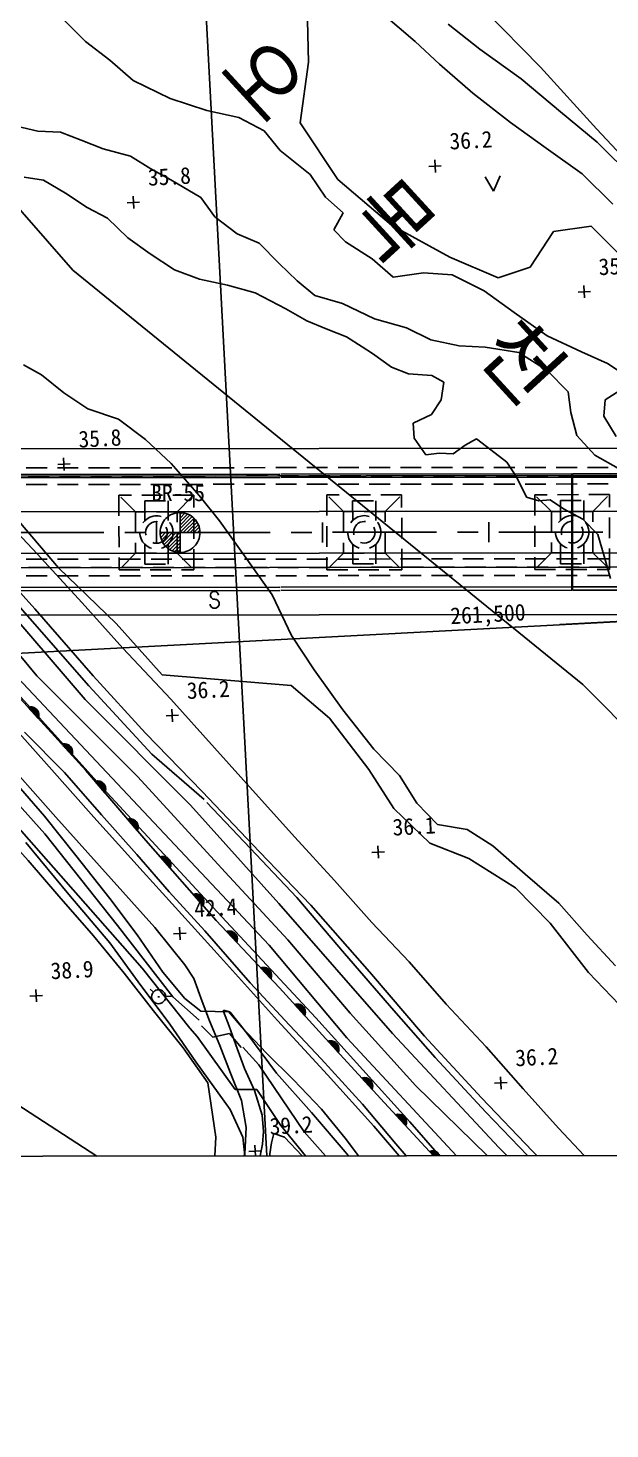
# Model space of a CAD drawing. Header units: millimetres. Extents: x 15846 to 16642, y 1103 to 1807.
# Drawn here: x 16239 to 16309, y 1363.4 to 1531.9 of the extents above; entities that cross this region are included whole.
import ezdxf
from ezdxf.enums import TextEntityAlignment as Align
from ezdxf.xclip import XClip

# ---------------------------------------------------------------- set-up
doc = ezdxf.new("R2010")
doc.units = ezdxf.units.MM
doc.header["$LTSCALE"] = 10
doc.header["$MEASUREMENT"] = 0
doc.header["$XCLIPFRAME"] = 2
for name, pattern in [('CENTER', [2, 1.25, -0.25, 0.25, -0.25]), ('DASHED2', [0.375, 0.25, -0.125]), ('HIDDEN', [0.375, 0.25, -0.125])]:
    doc.linetypes.add(name, pattern=pattern)
for name, color, linetype in [('TN-CABL', 4, 'Continuous'), ('TZ-BASE', 253, 'Continuous'), ('TZ-CABL', 4, 'Continuous')]:
    doc.layers.add(name, color=color, linetype=linetype)
doc.layers.add('TX-PAPR', color=2, linetype='Continuous', plot=False)
doc.styles.get("Standard").update_dxf_attribs({"font": 'GulimChe.ttf'})
doc.linetypes.add('ZIGZAG', pattern='A,0.0001,-0.2,[131,ltypeshp.shx,S=0.2,R=0,X=-0.2,Y=0],-0.4,[131,ltypeshp.shx,S=0.2,R=180,X=0.2,Y=0],-0.2', length=0.8001)

# ---------------------------------------------------------------- blocks, each defined once
blk = doc.blocks.new('JD-FGHGF6GCDN')
at = {"layer": 'TZ-BASE'}
for p, q in [((322.18, 134.07), (340.77, -215.79)), ((260.93, 87.94, 1.89), (309.95, 31.85, 1.89)), ((338.15, 63.58, 36), (338.3, 56.86, 36)), ((351.14, 59.38, 122.44), (347.28, 62.65, 122.44)), ((366.21, 56.28, 36), (359.42, 63.15, 36)), ((311.48, 59.38, 121.08), (308.9, 61.92, 121.08)), ((355.08, 61.45, 122.63), (358.89, 58.44, 122.63)), ((314.41, 57.11, 121.08), (311.48, 59.38, 121.08)), ((354.04, 56.63, 122.44), (351.14, 59.38, 122.44)), ((358.89, 58.44, 122.63), (363.89, 54.86, 122.63)), ((317.21, 54.66, 121.08), (314.41, 57.11, 121.08)), ((338.3, 56.86, 36), (337.3, 49.59, 36)), ((358.08, 53.15, 122.44), (354.04, 56.63, 122.44)), ((372.98, 48.8, 36), (366.21, 56.28, 36)), ((321.68, 52.49, 121.08), (317.21, 54.66, 121.08)), ((363.89, 54.86, 122.63), (368.6, 50.89, 122.63)), ((326.08, 51.05, 121.08), (321.68, 52.49, 121.08)), ((362.61, 49.6, 122.44), (358.08, 53.15, 122.44)), ((329.91, 50.23, 121.08), (326.08, 51.05, 121.08)), ((368.6, 50.89, 122.63), (373.03, 47.25, 122.63)), ((303.17, 49.18, 121.08), (305.74, 48.58, 121.08)), ((332.98, 48.62, 121.08), (329.91, 50.23, 121.08)), ((337.3, 49.59, 36), (341.81, 42.76, 36)), ((366.89, 46.52, 122.44), (362.61, 49.6, 122.44)), ((305.74, 48.58, 121.08), (308.46, 48.46, 121.08)), ((308.46, 48.46, 121.08), (310.95, 47.51, 121.08)), ((310.95, 47.51, 121.08), (313.61, 46.44, 121.08)), ((334.87, 46.23, 121.08), (332.98, 48.62, 121.08)), ((380.36, 40.9, 36), (372.98, 48.8, 36)), ((373.03, 47.25, 122.63), (377.5, 42.79, 122.63)), ((313.61, 46.44, 121.08), (316.88, 45.56, 121.08)), ((316.88, 45.56, 121.08), (319.34, 44.05, 121.08)), ((338.51, 43.38, 121.08), (334.87, 46.23, 121.08)), ((371.23, 43.43, 122.44), (366.89, 46.52, 122.44)), ((319.34, 44.05, 121.08), (321.76, 42.71, 121.08)), ((352.77, 44.33, 36.22), (354.27, 44.41, 36.22)), ((353.52, 44.37, 36.22), (352.77, 44.33, 36.22)), ((353.56, 43.62, 36.22), (353.48, 45.12, 36.22)), ((353.48, 45.12, 36.22), (353.52, 44.37, 36.22)), ((306.42, 42.69, 121.08), (304.12, 43.05, 121.08)), ((309.06, 41.1, 121.08), (306.42, 42.69, 121.08)), ((321.76, 42.71, 121.08), (325.33, 40.59, 121.08)), ((340.33, 40.64, 121.08), (338.51, 43.38, 121.08)), ((341.81, 42.76, 36), (348.29, 37.25, 36)), ((359.55, 43.09, 122.48), (360.54, 41.35, 122.48)), ((360.54, 41.35, 122.48), (361.34, 43.19, 122.48)), ((374.89, 39.81, 122.44), (371.23, 43.43, 122.44)), ((311.66, 39.38, 121.08), (309.06, 41.1, 121.08)), ((317.28, 39.27, 35.79), (317.2, 40.76, 35.79)), ((317.2, 40.76, 35.79), (317.24, 40.01, 35.79)), ((325.33, 40.59, 121.08), (327.05, 38.28, 121.08)), ((342.46, 38.73, 121.08), (340.33, 40.64, 121.08)), ((314.12, 38.09, 121.08), (311.66, 39.38, 121.08)), ((316.5, 39.97, 35.79), (317.99, 40.05, 35.79)), ((317.24, 40.01, 35.79), (316.5, 39.97, 35.79)), ((316.57, 35.76, 121.08), (314.12, 38.09, 121.08)), ((327.05, 38.28, 121.08), (329.7, 36.22, 121.08)), ((341.33, 36.71, 121.08), (342.46, 38.73, 121.08)), ((348.29, 37.25, 36), (355.28, 33.4, 36)), ((367.76, 36.5, 36), (372.3, 37.13, 36)), ((372.3, 37.13, 36), (375.7, 33.72, 36)), ((319.27, 33.83, 121.08), (316.57, 35.76, 121.08)), ((329.7, 36.22, 121.08), (332.37, 35.1, 121.08)), ((342.76, 35.25, 121.08), (341.33, 36.71, 121.08)), ((364.97, 32.23, 36), (367.76, 36.5, 36)), ((322.18, 31.9, 121.08), (319.27, 33.83, 121.08)), ((332.37, 35.1, 121.08), (334.78, 32.64, 121.08)), ((345.97, 33.2, 121.08), (342.76, 35.25, 121.08)), ((334.78, 32.64, 121.08), (336.93, 30.56, 121.08)), ((348.46, 31.01, 121.08), (345.97, 33.2, 121.08)), ((355.28, 33.4, 36), (361.09, 30.93, 36)), ((361.09, 30.93, 36), (364.97, 32.23, 36)), ((309.95, 31.85, 1.89), (371.28, -18.01, 1.89)), ((325.19, 30.76, 121.08), (322.18, 31.9, 121.08)), ((328.54, 30.06, 121.08), (325.19, 30.76, 121.08)), ((336.93, 30.56, 121.08), (339.06, 28.82, 121.08)), ((352.11, 31.52, 121.08), (348.46, 31.01, 121.08)), ((355.57, 31.29, 121.08), (352.11, 31.52, 121.08)), ((359.43, 29.36, 121.08), (355.57, 31.29, 121.08)), ((331.89, 29.14, 121.08), (328.54, 30.06, 121.08)), ((335.58, 27.2, 121.08), (331.89, 29.14, 121.08)), ((339.06, 28.82, 121.08), (342.37, 27.86, 121.08)), ((363.05, 26.77, 121.08), (359.43, 29.36, 121.08)), ((370.71, 29.22, 35.66), (372.2, 29.3, 35.66)), ((371.45, 29.26, 35.66), (370.71, 29.22, 35.66)), ((371.49, 28.51, 35.66), (371.41, 30.01, 35.66)), ((371.41, 30.01, 35.66), (371.45, 29.26, 35.66)), ((338.08, 25.77, 121.08), (335.58, 27.2, 121.08)), ((342.37, 27.86, 121.08), (346.22, 26.01, 121.08)), ((340.62, 24.7, 121.08), (338.08, 25.77, 121.08)), ((346.22, 26.01, 121.08), (350.1, 24.9, 121.08)), ((366.99, 23.97, 121.08), (363.05, 26.77, 121.08)), ((342.85, 23.83, 121.08), (340.62, 24.7, 121.08)), ((344.75, 22.64, 121.08), (342.85, 23.83, 121.08)), ((350.1, 24.9, 121.08), (352.99, 23.49, 121.08)), ((371.11, 22.01, 121.08), (366.99, 23.97, 121.08)), ((345.98, 21.82, 121.08), (344.75, 22.64, 121.08)), ((352.99, 23.49, 121.08), (356.42, 22.75, 121.08)), ((356.42, 22.75, 121.08), (359.53, 22.6, 121.08)), ((359.53, 22.6, 121.08), (363.61, 21.96, 121.08)), ((363.61, 21.96, 121.08), (367, 19.79, 121.08)), ((374.26, 20.61, 121.08), (371.11, 22.01, 121.08)), ((304.04, 20.45, 120.63), (306.19, 19.28, 120.63)), ((348.28, 20.18, 121.08), (345.98, 21.82, 121.08)), ((377.3, 18.6, 121.08), (374.26, 20.61, 121.08)), ((306.19, 19.28, 120.63), (308.86, 17.09, 120.63)), ((350.33, 19.39, 121.08), (348.28, 20.18, 121.08)), ((353.14, 19.18, 121.08), (350.33, 19.39, 121.08)), ((354.59, 18.37, 121.08), (353.14, 19.18, 121.08)), ((367, 19.79, 121.08), (369.51, 17.21, 121.08)), ((308.86, 17.09, 120.63), (311.77, 15.16, 120.63)), ((354.24, 16.25, 121.08), (354.59, 18.37, 121.08)), ((369.51, 17.21, 121.08), (369.85, 14.72, 121.08)), ((373.98, 16.24, 121.08), (375.75, 17.38, 121.08)), ((353.09, 14.48, 121.08), (354.24, 16.25, 121.08)), ((373.83, 14.3, 121.08), (373.98, 16.24, 121.08)), ((311.77, 15.16, 120.63), (315.43, 13.91, 120.63)), ((315.43, 13.91, 120.63), (318.71, 11.48, 120.63)), ((350.88, 13.46, 121.08), (353.09, 14.48, 121.08)), ((369.85, 14.72, 121.08), (370.55, 11.98, 121.08)), ((375.3, 11.85, 121.08), (373.83, 14.3, 121.08)), ((350.99, 11.65, 121.08), (350.88, 13.46, 121.08)), ((370.55, 11.98, 121.08), (372.74, 9.6, 121.08)), ((318.71, 11.48, 120.63), (321.78, 8.61, 120.63)), ((352.4, 9.63, 121.08), (350.99, 11.65, 121.08)), ((357.14, 10.79, 121.08), (355.71, 9.75, 121.08)), ((358.49, 11.57, 121.08), (357.14, 10.79, 121.08)), ((360.22, 10.25, 121.08), (358.49, 11.57, 121.08)), ((362.13, 8.76, 121.08), (360.22, 10.25, 121.08)), ((318.28, -52.11, 40), (264.12, 9.34, 40)), ((308.14, 8.48, 35.79), (309.64, 8.56, 35.79)), ((308.89, 8.52, 35.79), (308.14, 8.48, 35.79)), ((308.93, 7.77, 35.79), (308.85, 9.27, 35.79)), ((308.85, 9.27, 35.79), (308.89, 8.52, 35.79)), ((321.78, 8.61, 120.63), (325.15, 4.76, 120.63)), ((354.03, 9.82, 121.08), (352.4, 9.63, 121.08)), ((355.71, 9.75, 121.08), (354.03, 9.82, 121.08)), ((363.35, 6.91, 121.08), (362.13, 8.76, 121.08)), ((372.74, 9.6, 121.08), (375.56, 7.98, 121.08)), ((295.05, 7.27), (334.85, 7.31)), ((295.05, 6.87), (334.85, 6.91)), ((334.95, 7.31), (369.95, 7.34)), ((334.95, 6.91), (369.95, 6.94)), ((364.51, 4.53, 121.08), (363.35, 6.91, 121.08)), ((699.43, 6.79), (368.51, -10.79)), ((369.96, -6.66), (369.95, 7.34)), ((370.05, 7.34), (409.85, 7.38)), ((370.06, -6.66), (370.05, 7.34)), ((370.05, 6.94), (409.85, 6.98)), ((325.15, 4.76, 120.63), (327.58, 1.7, 120.63)), ((365.99, 4.11, 121.08), (364.51, 4.53, 121.08)), ((367.37, 4.24, 121.08), (365.99, 4.11, 121.08)), ((368.96, 3.14, 121.08), (367.37, 4.24, 121.08)), ((199.96, 2.68), (399.95, 2.87)), ((305.65, -2.29, 122.51), (300.95, 2.76, 122.51)), ((302.05, 3.32, 36), (308.25, -3.96, 36)), ((322.85, 2.69), (322.85, -2.11)), ((322.85, 2.45), (323.08, 2.68)), ((322.85, 2.03), (323.44, 2.62)), ((322.85, 1.61), (323.76, 2.52)), ((322.85, 1.18), (324.04, 2.38)), ((322.85, 0.76), (324.3, 2.21)), ((322.85, 0.33), (324.53, 2.01)), ((323.24, 0.29), (324.73, 1.79)), ((327.58, 1.7, 120.63), (330.62, -2.51, 120.63)), ((371.29, 1.88, 121.08), (368.96, 3.14, 121.08)), ((373.08, 0.04, 121.08), (371.29, 1.88, 121.08)), ((320, -0.91), (320, 1.49)), ((320.45, 0.29), (325.25, 0.3)), ((320.46, 0.06), (320.69, 0.29)), ((320.52, -0.3), (321.11, 0.29)), ((320.63, -0.62), (321.54, 0.29)), ((320.77, -0.9), (321.96, 0.29)), ((320.94, -1.16), (322.39, 0.29)), ((321.13, -1.39), (322.81, 0.29)), ((323.66, 0.3), (324.9, 1.54)), ((324.08, 0.3), (325.05, 1.26)), ((324.51, 0.3), (325.16, 0.95)), ((324.93, 0.3), (325.23, 0.59)), ((340, -0.89), (340, 1.51)), ((360, -0.87), (360, 1.53)), ((373.86, -2.56, 121.08), (373.08, 0.04, 121.08)), ((298.1, -0.83, 121.88), (305.4, -8.9, 121.88)), ((321.36, -1.59), (322.85, -0.09)), ((321.61, -1.76), (322.85, -0.52)), ((321.89, -1.9), (322.85, -0.94)), ((322.2, -2.02), (322.85, -1.36)), ((199.96, -2.32), (399.96, -2.13)), ((311.88, -18.15, 41.04), (297.48, -1.75, 41.04)), ((311.07, -8.18, 122.51), (305.65, -2.29, 122.51)), ((322.55, -2.09), (322.85, -1.79)), ((330.62, -2.51, 120.63), (333.93, -7.22, 120.63)), ((374.6, -5.25, 121.08), (373.86, -2.56, 121.08)), ((294.48, -3.53, 41.04), (305.64, -16.94, 41.04)), ((308.25, -3.96, 36), (315.16, -10.66, 36)), ((444.78, -6.74), (0.03, -30.38)), ((292.94, -6.17, 40), (333.57, -49.34, 40)), ((295.06, -6.33), (334.86, -6.29)), ((295.06, -6.73), (334.86, -6.69)), ((311.42, -19.8, 41.04), (299.03, -5.36, 41.04)), ((334.96, -6.29), (369.96, -6.26)), ((334.96, -6.69), (369.96, -6.66)), ((370.06, -6.26), (409.86, -6.22)), ((370.06, -6.66), (409.86, -6.62)), ((315.96, -13.62, 122.51), (311.07, -8.18, 122.51)), ((333.93, -7.22, 120.63), (336.25, -12.1, 120.63)), ((305.4, -8.9, 121.88), (312.41, -16.93, 121.88)), ((315.16, -10.66, 36), (320.68, -16.81, 36)), ((336.25, -12.1, 120.63), (338.98, -16.23, 120.63)), ((321.73, -19.76, 122.51), (315.96, -13.62, 122.51)), ((313.61, -30.5, 41.04), (300.79, -16.29, 41.04)), ((320.68, -16.81, 36), (336.2, -18.12, 36)), ((338.98, -16.23, 120.63), (342.42, -21.02, 120.63)), ((311.51, -28.34, 126.66), (302.37, -18.32, 126.66)), ((305.64, -16.94, 41.04), (317.78, -29.11, 41.04)), ((319.45, -26.38, 41.04), (311.88, -18.15, 41.04)), ((312.41, -16.93, 121.88), (318.68, -23.83, 121.88)), ((336.2, -18.12, 36), (340.81, -22.06, 36)), ((371.28, -18.01, 1.89), (397.1, -43.92, 1.89)), ((307.91, -33.94, 128.73), (294.63, -18.97, 128.73)), ((324.11, -32.51, 41.04), (311.42, -19.8, 41.04)), ((326.98, -25.61, 122.51), (321.73, -19.76, 122.51)), ((301.18, -21.29, 128.02), (307.1, -27.89, 128.02)), ((305.79, -22.07, 126.66), (304.58, -20.74, 126.66)), ((305.31, -20.77, 126.66), (304.59, -20.74, 126.66)), ((304.67, -20.72, 126.66), (304.67, -20.84, 126.66)), ((305.56, -20.93, 126.66), (304.72, -20.9, 126.66)), ((304.82, -20.69, 126.66), (304.81, -20.99, 126.66)), ((305.7, -21.09, 126.66), (304.86, -21.05, 126.66)), ((304.97, -20.69, 126.66), (304.95, -21.15, 126.66)), ((305.79, -21.25, 126.66), (305.01, -21.21, 126.66)), ((305.12, -20.71, 126.66), (305.1, -21.31, 126.66)), ((305.85, -21.4, 126.66), (305.15, -21.37, 126.66)), ((305.27, -20.76, 126.66), (305.24, -21.46, 126.66)), ((305.88, -21.55, 126.66), (305.29, -21.52, 126.66)), ((305.42, -20.83, 126.66), (305.38, -21.62, 126.66)), ((305.88, -21.7, 126.66), (305.43, -21.68, 126.66)), ((305.56, -20.94, 126.66), (305.52, -21.78, 126.66)), ((305.87, -21.85, 126.66), (305.58, -21.84, 126.66)), ((305.71, -21.1, 126.66), (305.67, -21.93, 126.66)), ((305.84, -21.38, 126.66), (305.81, -22.03, 126.66)), ((321.17, -21.76, 36.22), (322.67, -21.68, 36.22)), ((321.92, -21.72, 36.22), (321.17, -21.76, 36.22)), ((321.96, -22.47, 36.22), (321.88, -20.97, 36.22)), ((321.88, -20.97, 36.22), (321.92, -21.72, 36.22)), ((342.42, -21.02, 120.63), (346.17, -25.76, 120.63)), ((305.83, -22, 126.66), (305.72, -21.99, 126.66)), ((340.81, -22.06, 36), (345.55, -28.23, 36)), ((308.97, -28.59, 42.01), (304.15, -23.72, 42.01)), ((309.84, -26.51, 126.66), (308.62, -25.18, 126.66)), ((309.35, -25.21, 126.66), (308.63, -25.17, 126.66)), ((308.71, -25.15, 126.66), (308.71, -25.27, 126.66)), ((308.87, -25.12, 126.66), (308.85, -25.43, 126.66)), ((309.02, -25.12, 126.66), (308.99, -25.59, 126.66)), ((309.17, -25.14, 126.66), (309.14, -25.74, 126.66)), ((309.31, -25.19, 126.66), (309.28, -25.9, 126.66)), ((309.46, -25.26, 126.66), (309.42, -26.06, 126.66)), ((318.68, -23.83, 121.88), (325.52, -30.88, 121.88)), ((309.6, -25.37, 126.66), (308.76, -25.33, 126.66)), ((309.74, -25.53, 126.66), (308.91, -25.49, 126.66)), ((309.83, -25.68, 126.66), (309.05, -25.64, 126.66)), ((309.89, -25.83, 126.66), (309.19, -25.8, 126.66)), ((309.92, -25.98, 126.66), (309.33, -25.96, 126.66)), ((309.93, -26.13, 126.66), (309.48, -26.11, 126.66)), ((309.61, -25.37, 126.66), (309.57, -26.21, 126.66)), ((309.91, -26.28, 126.66), (309.62, -26.27, 126.66)), ((309.75, -25.53, 126.66), (309.71, -26.37, 126.66)), ((309.87, -26.43, 126.66), (309.76, -26.43, 126.66)), ((309.89, -25.81, 126.66), (309.86, -26.46, 126.66)), ((325.76, -31.81, 41.04), (319.45, -26.38, 41.04)), ((331.91, -31.09, 122.51), (326.98, -25.61, 122.51)), ((346.17, -25.76, 120.63), (349.25, -28.93, 120.63)), ((306.6, -35.96, 41.04), (298.57, -27.01, 41.04)), ((307.1, -27.89, 128.02), (312.48, -33.96, 128.02)), ((313.41, -33.65, 42.01), (308.97, -28.59, 42.01)), ((318.74, -36.76, 126.66), (311.51, -28.34, 126.66)), ((345.55, -28.23, 36), (348.56, -32.91, 36)), ((302.35, -28.99, 42.01), (306.56, -33.81, 42.01)), ((313.8, -31.01, 126.66), (312.63, -29.65, 126.66)), ((313.36, -29.7, 126.66), (312.64, -29.64, 126.66)), ((312.72, -29.62, 126.66), (312.71, -29.74, 126.66)), ((313.6, -29.86, 126.66), (312.76, -29.8, 126.66)), ((312.87, -29.6, 126.66), (312.85, -29.9, 126.66)), ((313.74, -30.03, 126.66), (312.9, -29.96, 126.66)), ((313.02, -29.6, 126.66), (312.99, -30.06, 126.66)), ((313.82, -30.18, 126.66), (313.04, -30.12, 126.66)), ((313.17, -29.63, 126.66), (313.13, -30.22, 126.66)), ((313.88, -30.34, 126.66), (313.18, -30.28, 126.66)), ((313.32, -29.68, 126.66), (313.26, -30.38, 126.66)), ((313.46, -29.75, 126.66), (313.4, -30.55, 126.66)), ((313.6, -29.87, 126.66), (313.54, -30.71, 126.66)), ((313.74, -30.03, 126.66), (313.68, -30.87, 126.66)), ((313.87, -30.32, 126.66), (313.82, -30.97, 126.66)), ((317.78, -29.11, 41.04), (328.26, -40.55, 41.04)), ((349.25, -28.93, 120.63), (351.31, -32.27, 120.63)), ((313.9, -30.49, 126.66), (313.32, -30.44, 126.66)), ((313.9, -30.64, 126.66), (313.45, -30.61, 126.66)), ((313.88, -30.79, 126.66), (313.59, -30.77, 126.66)), ((326.28, -44.2, 41.04), (313.61, -30.5, 41.04)), ((313.84, -30.94, 126.66), (313.73, -30.93, 126.66)), ((325.52, -30.88, 121.88), (332.41, -38.14, 121.88)), ((336.66, -36.35, 122.51), (331.91, -31.09, 122.51)), ((317.67, -38.46, 42.01), (313.41, -33.65, 42.01)), ((334.73, -44.34, 41.04), (324.11, -32.51, 41.04)), ((326.08, -32.18, 37.04), (331.27, -37.69, 37.04)), ((348.56, -32.91, 36), (352.89, -37.07, 36)), ((351.31, -32.27, 120.63), (353.81, -34.85, 120.63)), ((304.59, -39.18, 39.02), (300.02, -34.07, 39.02)), ((306.56, -33.81, 42.01), (310.31, -38.55, 42.01)), ((319.8, -47.24, 128.73), (307.91, -33.94, 128.73)), ((312.48, -33.96, 128.02), (318.4, -40.52, 128.02)), ((317.71, -35.56, 126.66), (316.54, -34.2, 126.66)), ((317.27, -34.25, 126.66), (316.55, -34.19, 126.66)), ((316.63, -34.17, 126.66), (316.62, -34.29, 126.66)), ((317.51, -34.41, 126.66), (316.67, -34.35, 126.66)), ((316.78, -34.15, 126.66), (316.76, -34.45, 126.66)), ((317.65, -34.58, 126.66), (316.81, -34.51, 126.66)), ((316.93, -34.15, 126.66), (316.9, -34.61, 126.66)), ((317.74, -34.73, 126.66), (316.95, -34.67, 126.66)), ((317.08, -34.18, 126.66), (317.04, -34.77, 126.66)), ((317.79, -34.89, 126.66), (317.09, -34.83, 126.66)), ((317.23, -34.23, 126.66), (317.18, -34.93, 126.66)), ((317.81, -35.04, 126.66), (317.23, -34.99, 126.66)), ((317.37, -34.3, 126.66), (317.31, -35.1, 126.66)), ((317.81, -35.19, 126.66), (317.36, -35.16, 126.66)), ((317.52, -34.42, 126.66), (317.45, -35.26, 126.66)), ((317.79, -35.34, 126.66), (317.5, -35.32, 126.66)), ((317.65, -34.58, 126.66), (317.59, -35.42, 126.66)), ((317.78, -34.87, 126.66), (317.73, -35.52, 126.66)), ((353.81, -34.85, 120.63), (357.36, -35.42, 120.63)), ((309.48, -43.27, 38.91), (304.3, -36.99, 38.91)), ((315.34, -46.99, 41.04), (306.6, -35.96, 41.04)), ((317.75, -35.49, 126.66), (317.64, -35.48, 126.66)), ((327.18, -46.38, 126.66), (318.74, -36.76, 126.66)), ((341.41, -41.58, 122.51), (336.66, -36.35, 122.51)), ((352.89, -37.07, 36), (357.56, -38.94, 36)), ((357.36, -35.42, 120.63), (360.45, -37.38, 120.63)), ((310.31, -38.55, 42.01), (314.41, -43.75, 42.01)), ((321.54, -42.94, 42.01), (317.67, -38.46, 42.01)), ((321.66, -40.08, 126.66), (320.47, -38.73, 126.66)), ((321.2, -38.77, 126.66), (320.48, -38.72, 126.66)), ((320.56, -38.7, 126.66), (320.55, -38.82, 126.66)), ((320.71, -38.68, 126.66), (320.69, -38.98, 126.66)), ((320.86, -38.68, 126.66), (320.83, -39.14, 126.66)), ((321.01, -38.7, 126.66), (320.97, -39.3, 126.66)), ((321.16, -38.75, 126.66), (321.11, -39.46, 126.66)), ((331.27, -37.69, 37.04), (336.9, -43.62, 37.04)), ((332.41, -38.14, 121.88), (338.58, -44.52, 121.88)), ((345.92, -38.19, 36.07), (347.42, -38.11, 36.07)), ((346.67, -38.15, 36.07), (345.92, -38.19, 36.07)), ((346.71, -38.9, 36.07), (346.63, -37.4, 36.07)), ((346.63, -37.4, 36.07), (346.67, -38.15, 36.07)), ((360.45, -37.38, 120.63), (364.36, -40.82, 120.63)), ((308.28, -43.44, 39.02), (304.59, -39.18, 39.02)), ((321.45, -38.94, 126.66), (320.61, -38.88, 126.66)), ((321.58, -39.1, 126.66), (320.75, -39.04, 126.66)), ((321.67, -39.25, 126.66), (320.89, -39.2, 126.66)), ((321.73, -39.41, 126.66), (321.03, -39.36, 126.66)), ((321.75, -39.56, 126.66), (321.17, -39.52, 126.66)), ((321.3, -38.83, 126.66), (321.25, -39.62, 126.66)), ((321.75, -39.71, 126.66), (321.31, -39.68, 126.66)), ((321.45, -38.94, 126.66), (321.39, -39.78, 126.66)), ((321.73, -39.86, 126.66), (321.45, -39.84, 126.66)), ((321.59, -39.1, 126.66), (321.53, -39.94, 126.66)), ((321.69, -40.01, 126.66), (321.58, -40, 126.66)), ((321.72, -39.39, 126.66), (321.68, -40.04, 126.66)), ((357.56, -38.94, 36), (363.2, -42.45, 36)), ((318.4, -40.52, 128.02), (327.72, -50.8, 128.02)), ((328.26, -40.55, 41.04), (335.83, -48.7, 41.04)), ((345.9, -46.64, 122.51), (341.41, -41.58, 122.51)), ((364.36, -40.82, 120.63), (368.41, -44.3, 120.63)), ((312.45, -48.21, 39.02), (308.28, -43.44, 39.02)), ((314.42, -49.05, 38.91), (309.48, -43.27, 38.91)), ((314.41, -43.75, 42.01), (317.71, -48.12, 42.01)), ((325.84, -47.62, 42.01), (321.54, -42.94, 42.01)), ((325.61, -44.59, 126.66), (324.43, -43.24, 126.66)), ((325.16, -43.28, 126.66), (324.44, -43.24, 126.66)), ((324.52, -43.21, 126.66), (324.51, -43.33, 126.66)), ((325.4, -43.45, 126.66), (324.56, -43.39, 126.66)), ((324.67, -43.19, 126.66), (324.65, -43.49, 126.66)), ((325.54, -43.61, 126.66), (324.7, -43.55, 126.66)), ((324.82, -43.19, 126.66), (324.79, -43.65, 126.66)), ((325.63, -43.76, 126.66), (324.84, -43.71, 126.66)), ((324.97, -43.22, 126.66), (324.93, -43.81, 126.66)), ((325.12, -43.26, 126.66), (325.07, -43.97, 126.66)), ((325.26, -43.34, 126.66), (325.21, -44.13, 126.66)), ((325.4, -43.45, 126.66), (325.35, -44.29, 126.66)), ((325.54, -43.61, 126.66), (325.49, -44.45, 126.66)), ((336.9, -43.62, 37.04), (342.61, -50.36, 37.04)), ((363.2, -42.45, 36), (367.36, -46.7, 36)), ((325.68, -43.92, 126.66), (324.98, -43.87, 126.66)), ((325.71, -44.07, 126.66), (325.12, -44.03, 126.66)), ((325.71, -44.22, 126.66), (325.26, -44.19, 126.66)), ((325.69, -44.37, 126.66), (325.4, -44.35, 126.66)), ((325.65, -44.52, 126.66), (325.54, -44.51, 126.66)), ((325.68, -43.9, 126.66), (325.63, -44.55, 126.66)), ((339.17, -58.07, 41.04), (326.28, -44.2, 41.04)), ((348.38, -59.99, 41.04), (334.73, -44.34, 41.04)), ((338.58, -44.52, 121.88), (345.63, -52.55, 121.88)), ((368.41, -44.3, 120.63), (371.82, -48.15, 120.63)), ((321.97, -55.56, 41.04), (315.34, -46.99, 41.04)), ((334.79, -54.48, 126.66), (327.18, -46.38, 126.66)), ((350.42, -51.35, 122.51), (345.9, -46.64, 122.51)), ((367.36, -46.7, 36), (371.96, -52.62, 36)), ((316.14, -52.7, 39.02), (312.45, -48.21, 39.02)), ((317.71, -48.12, 42.01), (320.79, -52.58, 42.01)), ((323.44, -51.73, 128.73), (319.8, -47.24, 128.73)), ((322.08, -47.98, 42.4), (323.58, -47.9, 42.4)), ((322.83, -47.94, 42.4), (322.08, -47.98, 42.4)), ((322.87, -48.69, 42.4), (322.79, -47.19, 42.4)), ((322.79, -47.19, 42.4), (322.83, -47.94, 42.4)), ((331.27, -53.86, 42.01), (325.84, -47.62, 42.01)), ((329.66, -49.02, 126.66), (328.43, -47.71, 126.66)), ((329.16, -47.73, 126.66), (328.44, -47.7, 126.66)), ((328.52, -47.68, 126.66), (328.52, -47.8, 126.66)), ((329.41, -47.88, 126.66), (328.57, -47.86, 126.66)), ((328.67, -47.65, 126.66), (328.66, -47.96, 126.66)), ((329.55, -48.04, 126.66), (328.71, -48.01, 126.66)), ((328.82, -47.65, 126.66), (328.81, -48.11, 126.66)), ((329.65, -48.19, 126.66), (328.86, -48.17, 126.66)), ((328.97, -47.67, 126.66), (328.95, -48.26, 126.66)), ((329.71, -48.34, 126.66), (329.01, -48.32, 126.66)), ((329.12, -47.71, 126.66), (329.1, -48.42, 126.66)), ((329.74, -48.5, 126.66), (329.15, -48.48, 126.66)), ((329.27, -47.78, 126.66), (329.24, -48.57, 126.66)), ((329.75, -48.65, 126.66), (329.3, -48.63, 126.66)), ((329.41, -47.89, 126.66), (329.39, -48.73, 126.66)), ((329.73, -48.8, 126.66), (329.44, -48.79, 126.66)), ((329.56, -48.05, 126.66), (329.53, -48.88, 126.66)), ((329.7, -48.32, 126.66), (329.68, -48.98, 126.66)), ((335.83, -48.7, 41.04), (343.29, -57.54, 41.04)), ((371.82, -48.15, 120.63), (375.22, -51.83, 120.63)), ((317.82, -53.76, 38.91), (314.42, -49.05, 38.91)), ((329.69, -48.94, 126.66), (329.59, -48.94, 126.66)), ((333.57, -49.34, 40), (342.92, -60.48, 40)), ((342.61, -50.36, 37.04), (348.54, -57.22, 37.04)), ((324.04, -59.32, 40), (318.28, -52.11, 40)), ((324.49, -53.37, 128.73), (323.44, -51.73, 128.73)), ((327.72, -50.8, 128.02), (334.58, -58.41, 128.02)), ((333.77, -53.39, 126.66), (332.54, -52.08, 126.66)), ((333.27, -52.1, 126.66), (332.55, -52.08, 126.66)), ((332.63, -52.05, 126.66), (332.62, -52.17, 126.66)), ((333.52, -52.26, 126.66), (332.68, -52.23, 126.66)), ((332.78, -52.02, 126.66), (332.77, -52.33, 126.66)), ((332.93, -52.02, 126.66), (332.91, -52.48, 126.66)), ((333.08, -52.04, 126.66), (333.06, -52.64, 126.66)), ((333.23, -52.08, 126.66), (333.2, -52.79, 126.66)), ((333.37, -52.15, 126.66), (333.35, -52.95, 126.66)), ((354.86, -56.46, 122.51), (350.42, -51.35, 122.51)), ((325.74, -83.03, 126.08), (279.04, -52.88, 126.08)), ((319.66, -57.23, 39.02), (316.14, -52.7, 39.02)), ((321.61, -58.85, 38.91), (317.82, -53.76, 38.91)), ((320.79, -52.58, 42.01), (323.44, -55.77, 42.01)), ((325.49, -56.14, 128.73), (324.49, -53.37, 128.73)), ((336.01, -58.99, 42.01), (331.27, -53.86, 42.01)), ((333.66, -52.41, 126.66), (332.82, -52.39, 126.66)), ((333.76, -52.56, 126.66), (332.97, -52.54, 126.66)), ((333.81, -52.72, 126.66), (333.11, -52.69, 126.66)), ((333.85, -52.87, 126.66), (333.26, -52.85, 126.66)), ((333.85, -53.02, 126.66), (333.4, -53, 126.66)), ((333.52, -52.26, 126.66), (333.5, -53.1, 126.66)), ((333.84, -53.17, 126.66), (333.55, -53.16, 126.66)), ((333.67, -52.42, 126.66), (333.64, -53.26, 126.66)), ((333.8, -53.32, 126.66), (333.69, -53.31, 126.66)), ((333.81, -52.7, 126.66), (333.79, -53.35, 126.66)), ((345.63, -52.55, 121.88), (352.24, -60.3, 121.88)), ((371.96, -52.62, 36), (377.5, -58.42, 36)), ((304.8, -55.48, 38.87), (306.29, -55.4, 38.87)), ((305.55, -55.44, 38.87), (304.8, -55.48, 38.87)), ((305.58, -56.18, 38.87), (305.51, -54.69, 38.87)), ((305.51, -54.69, 38.87), (305.55, -55.44, 38.87)), ((319.25, -54.63, 41.15), (319.64, -55, 41.15)), ((320.16, -55.56, 41.15), (320.36, -55.57, 41.15)), ((320.27, -55.48, 41.15), (320.27, -55.64, 41.15)), ((321.11, -55.51, 41.15), (321.78, -55.49, 41.15)), ((325.13, -58.38, 41.04), (321.97, -55.56, 41.04)), ((341.2, -61.5, 126.66), (334.79, -54.48, 126.66)), ((323.22, -61.68, 39.02), (319.66, -57.23, 39.02)), ((323.44, -55.77, 42.01), (325.35, -57.29, 42.01)), ((325.35, -57.29, 42.01), (328.8, -57.35, 42.01)), ((326.39, -58.44, 128.73), (325.49, -56.14, 128.73)), ((328.68, -57.32, 128.73), (328.07, -57.17, 128.73)), ((328.07, -57.17, 128.73), (328.08, -57.34, 128.73)), ((337.83, -57.81, 126.66), (336.62, -56.48, 126.66)), ((337.35, -56.51, 126.66), (336.63, -56.48, 126.66)), ((336.71, -56.45, 126.66), (336.7, -56.57, 126.66)), ((337.6, -56.67, 126.66), (336.76, -56.63, 126.66)), ((336.86, -56.43, 126.66), (336.85, -56.73, 126.66)), ((337.74, -56.83, 126.66), (336.9, -56.79, 126.66)), ((337.01, -56.42, 126.66), (336.99, -56.89, 126.66)), ((337.83, -56.98, 126.66), (337.04, -56.95, 126.66)), ((337.16, -56.45, 126.66), (337.13, -57.04, 126.66)), ((337.89, -57.13, 126.66), (337.18, -57.1, 126.66)), ((337.31, -56.49, 126.66), (337.27, -57.2, 126.66)), ((337.92, -57.29, 126.66), (337.33, -57.26, 126.66)), ((337.45, -56.56, 126.66), (337.42, -57.36, 126.66)), ((337.6, -56.67, 126.66), (337.56, -57.51, 126.66)), ((337.74, -56.83, 126.66), (337.7, -57.67, 126.66)), ((337.88, -57.11, 126.66), (337.85, -57.77, 126.66)), ((348.54, -57.22, 37.04), (353.52, -62.87, 37.04)), ((359.65, -61.59, 122.51), (354.86, -56.46, 122.51)), ((275.8, -57.6, 126.08), (322.58, -87.67, 126.08)), ((324.74, -63.39, 38.91), (321.61, -58.85, 38.91)), ((327.62, -61.41, 128.73), (326.39, -58.44, 128.73)), ((328.08, -57.34, 128.73), (328.74, -59.09, 128.73)), ((330.3, -59.25, 128.73), (328.68, -57.32, 128.73)), ((328.8, -57.35, 42.01), (328.89, -57.39, 42.01)), ((328.89, -57.39, 42.01), (330.87, -59.95, 42.01)), ((334.58, -58.41, 128.02), (340.58, -64.93, 128.02)), ((337.92, -57.44, 126.66), (337.47, -57.42, 126.66)), ((337.9, -57.59, 126.66), (337.61, -57.57, 126.66)), ((337.86, -57.73, 126.66), (337.76, -57.73, 126.66)), ((350.47, -70.61, 41.04), (339.17, -58.07, 41.04)), ((343.29, -57.54, 41.04), (351.22, -66.27, 41.04)), ((321.78, -89.63, 125.93), (274.47, -59.2, 125.93)), ((324.9, -60.33, 40), (324.04, -59.32, 40)), ((329.47, -66.72, 40), (324.9, -60.33, 40)), ((326.8, -60.43, 41), (325.41, -59.06, 41)), ((328.81, -59.98, 41), (326.8, -60.43, 41)), ((328.74, -59.09, 128.73), (329.55, -61.34, 128.73)), ((330.2, -61.65, 41), (328.81, -59.98, 41)), ((333.25, -62.34, 128.73), (330.3, -59.25, 128.73)), ((330.87, -59.95, 42.01), (334.45, -64.74, 42.01)), ((339.82, -63.04, 42.01), (336.01, -58.99, 42.01)), ((342.92, -60.48, 40), (358.14, -76.85, 40)), ((361.18, -73.68, 41.04), (348.38, -59.99, 41.04)), ((352.24, -60.3, 121.88), (359.09, -67.73, 121.88)), ((326.21, -65.89, 39.02), (323.22, -61.68, 39.02)), ((328.9, -64.73, 128.73), (327.62, -61.41, 128.73)), ((329.55, -61.34, 128.73), (330.6, -64.2, 128.73)), ((332.34, -63.73, 41.04), (330.41, -61.6, 41.04)), ((336.51, -65.54, 128.73), (333.25, -62.34, 128.73)), ((341.88, -62.24, 126.66), (340.66, -60.91, 126.66)), ((341.39, -60.94, 126.66), (340.67, -60.91, 126.66)), ((340.75, -60.88, 126.66), (340.75, -61.01, 126.66)), ((341.64, -61.1, 126.66), (340.8, -61.06, 126.66)), ((340.9, -60.86, 126.66), (340.89, -61.16, 126.66)), ((341.78, -61.26, 126.66), (340.94, -61.22, 126.66)), ((341.05, -60.86, 126.66), (341.03, -61.32, 126.66)), ((341.87, -61.41, 126.66), (341.09, -61.38, 126.66)), ((341.2, -60.88, 126.66), (341.18, -61.48, 126.66)), ((347.43, -68.31, 126.66), (341.2, -61.5, 126.66)), ((341.93, -61.56, 126.66), (341.23, -61.53, 126.66)), ((341.35, -60.92, 126.66), (341.32, -61.63, 126.66)), ((341.96, -61.72, 126.66), (341.37, -61.69, 126.66)), ((341.5, -61, 126.66), (341.46, -61.79, 126.66)), ((341.97, -61.87, 126.66), (341.52, -61.85, 126.66)), ((341.64, -61.1, 126.66), (341.61, -61.94, 126.66)), ((341.95, -62.02, 126.66), (341.66, -62, 126.66)), ((341.79, -61.26, 126.66), (341.75, -62.1, 126.66)), ((341.91, -62.16, 126.66), (341.8, -62.16, 126.66)), ((341.92, -61.54, 126.66), (341.89, -62.2, 126.66)), ((364.1, -66.65, 122.51), (359.65, -61.59, 122.51)), ((272.05, -62.82, 125.93), (319.43, -93.77, 125.93)), ((328.86, -69.11, 38.91), (324.74, -63.39, 38.91)), ((337.79, -71.82, 41.04), (332.34, -63.73, 41.04)), ((344.79, -68.48, 42.01), (339.82, -63.04, 42.01)), ((353.52, -62.87, 37.04), (359.61, -69.43, 37.04)), ((270.17, -64.4, 126), (318.49, -95.31, 126)), ((330.22, -68.05, 128.73), (328.9, -64.73, 128.73)), ((330.6, -64.2, 128.73), (331.81, -66.83, 128.73)), ((334.45, -64.74, 42.01), (338.66, -69.46, 42.01)), ((339.87, -69.09, 128.73), (336.51, -65.54, 128.73)), ((340.58, -64.93, 128.02), (346.14, -71.11, 128.02)), ((345.93, -66.67, 126.66), (344.71, -65.34, 126.66)), ((345.44, -65.37, 126.66), (344.72, -65.34, 126.66)), ((344.8, -65.31, 126.66), (344.8, -65.43, 126.66)), ((345.69, -65.53, 126.66), (344.85, -65.49, 126.66)), ((344.95, -65.29, 126.66), (344.94, -65.59, 126.66)), ((345.83, -65.69, 126.66), (344.99, -65.65, 126.66)), ((345.1, -65.28, 126.66), (345.08, -65.75, 126.66)), ((345.25, -65.31, 126.66), (345.23, -65.9, 126.66)), ((345.4, -65.35, 126.66), (345.37, -66.06, 126.66)), ((345.55, -65.42, 126.66), (345.51, -66.22, 126.66)), ((345.69, -65.53, 126.66), (345.66, -66.37, 126.66)), ((345.84, -65.69, 126.66), (345.8, -66.53, 126.66)), ((361.47, -66.67, 36.18), (361.39, -65.17, 36.18)), ((361.39, -65.17, 36.18), (361.43, -65.92, 36.18)), ((327.17, -72.45, 39.02), (326.21, -65.89, 39.02)), ((332.1, -66.72, 40), (329.47, -66.72, 40)), ((331.81, -66.83, 128.73), (332.74, -69.81, 128.73)), ((334.97, -71.06, 40), (332.1, -66.72, 40)), ((345.92, -65.84, 126.66), (345.14, -65.8, 126.66)), ((345.98, -65.99, 126.66), (345.28, -65.96, 126.66)), ((346.01, -66.14, 126.66), (345.42, -66.12, 126.66)), ((346.02, -66.29, 126.66), (345.57, -66.27, 126.66)), ((346, -66.44, 126.66), (345.71, -66.43, 126.66)), ((345.96, -66.59, 126.66), (345.85, -66.59, 126.66)), ((345.97, -65.97, 126.66), (345.94, -66.62, 126.66)), ((351.22, -66.27, 41.04), (359.83, -74.72, 41.04)), ((360.68, -65.96, 36.18), (362.18, -65.88, 36.18)), ((361.43, -65.92, 36.18), (360.68, -65.96, 36.18)), ((368.35, -71.38, 122.51), (364.1, -66.65, 122.51)), ((315, -100.26, 126), (266.58, -69.09, 126)), ((315.82, -99.11, 126), (268.03, -68.56, 126)), ((330.8, -71.3, 128.73), (330.22, -68.05, 128.73)), ((342.7, -72.57, 128.73), (339.87, -69.09, 128.73)), ((348.79, -73.25, 42.01), (344.79, -68.48, 42.01)), ((354.1, -75.49, 126.66), (347.43, -68.31, 126.66)), ((359.09, -67.73, 121.88), (365.22, -74.12, 121.88)), ((330.4, -72.46, 38.91), (328.86, -69.11, 38.91)), ((332.74, -69.81, 128.73), (332.89, -71.75, 128.73)), ((338.66, -69.46, 42.01), (342.7, -74.19, 42.01)), ((350, -71.08, 126.66), (348.77, -69.76, 126.66)), ((349.5, -69.78, 126.66), (348.78, -69.75, 126.66)), ((348.86, -69.73, 126.66), (348.86, -69.85, 126.66)), ((349.75, -69.94, 126.66), (348.91, -69.91, 126.66)), ((349.01, -69.7, 126.66), (349, -70.01, 126.66)), ((349.89, -70.09, 126.66), (349.06, -70.06, 126.66)), ((349.16, -69.7, 126.66), (349.15, -70.16, 126.66)), ((349.99, -70.25, 126.66), (349.2, -70.22, 126.66)), ((349.31, -69.72, 126.66), (349.29, -70.32, 126.66)), ((350.05, -70.4, 126.66), (349.34, -70.37, 126.66)), ((349.46, -69.76, 126.66), (349.43, -70.47, 126.66)), ((350.08, -70.55, 126.66), (349.49, -70.53, 126.66)), ((349.61, -69.83, 126.66), (349.58, -70.63, 126.66)), ((350.08, -70.7, 126.66), (349.63, -70.69, 126.66)), ((349.75, -69.94, 126.66), (349.72, -70.78, 126.66)), ((349.9, -70.1, 126.66), (349.87, -70.94, 126.66)), ((350.04, -70.38, 126.66), (350.01, -71.03, 126.66)), ((368.77, -91.27, 41.04), (350.47, -70.61, 41.04)), ((359.61, -69.43, 37.04), (366.23, -76.31, 37.04)), ((327, -75.17, 39.02), (327.17, -72.45, 39.02)), ((330.66, -75.09, 38.91), (330.4, -72.46, 38.91)), ((330.65, -74.41, 128.73), (330.8, -71.3, 128.73)), ((332.89, -71.75, 128.73), (332.77, -73.3, 128.73)), ((333.83, -73.12, 40.42), (334.14, -71.99, 40.42)), ((334.14, -71.99, 40.42), (335.4, -72.46, 40.42)), ((346.63, -85.4, 40), (334.97, -71.06, 40)), ((335.4, -72.46, 40.42), (338.67, -75.89, 40.42)), ((347.12, -82.27, 41.04), (337.79, -71.82, 41.04)), ((346.14, -71.11, 128.02), (351.04, -76.85, 128.02)), ((350.07, -70.85, 126.66), (349.78, -70.84, 126.66)), ((350.03, -71, 126.66), (349.92, -71, 126.66)), ((372.92, -76.22, 122.51), (368.35, -71.38, 122.51)), ((263.73, -73.97, 126), (312.23, -105.05, 126)), ((331.13, -74.18, 39.21), (332.63, -74.1, 39.21)), ((331.88, -74.14, 39.21), (331.13, -74.18, 39.21)), ((331.92, -74.89, 39.21), (331.84, -73.39, 39.21)), ((331.84, -73.39, 39.21), (331.88, -74.14, 39.21)), ((332.77, -73.3, 128.73), (332.26, -75.95, 128.73)), ((333.66, -74.46, 40.42), (333.83, -73.12, 40.42)), ((344.33, -74.71, 128.73), (342.7, -72.57, 128.73)), ((353.32, -78.35, 42.01), (348.79, -73.25, 42.01)), ((354.08, -75.47, 126.66), (352.85, -74.15, 126.66)), ((353.59, -74.18, 126.66), (352.87, -74.15, 126.66)), ((352.95, -74.12, 126.66), (352.94, -74.25, 126.66)), ((353.1, -74.1, 126.66), (353.09, -74.4, 126.66)), ((353.25, -74.09, 126.66), (353.23, -74.56, 126.66)), ((353.4, -74.11, 126.66), (353.37, -74.71, 126.66)), ((371.41, -84.02, 41.04), (361.18, -73.68, 41.04)), ((365.22, -74.12, 121.88), (370.99, -80.12, 121.88)), ((311.17, -105.65, 125.8), (262.81, -74.69, 125.8)), ((329.85, -77.33, 128.73), (330.65, -74.41, 128.73)), ((333.53, -75.72, 40.42), (333.66, -74.46, 40.42)), ((342.7, -74.19, 42.01), (347.16, -79.64, 42.01)), ((353.84, -74.33, 126.66), (352.99, -74.3, 126.66)), ((353.98, -74.49, 126.66), (353.14, -74.46, 126.66)), ((354.07, -74.64, 126.66), (353.28, -74.61, 126.66)), ((353.54, -74.16, 126.66), (353.52, -74.87, 126.66)), ((353.69, -74.23, 126.66), (353.66, -75.02, 126.66)), ((353.84, -74.34, 126.66), (353.81, -75.18, 126.66)), ((353.98, -74.5, 126.66), (353.95, -75.33, 126.66))]:
    blk.add_line(p, q, dxfattribs=at)
at = {"layer": 'TZ-BASE', "ltscale": 10}
for p, q in [((199.95, 10.27), (399.95, 10.46)), ((199.97, -9.73), (399.97, -9.54))]:
    blk.add_line(p, q, dxfattribs=at)
at = {"layer": 'TZ-BASE', "linetype": 'DASHED2'}
for p, q in [((324.5, 4.8), (315.5, 4.79)), ((317.51, 2.79), (315.5, 4.79)), ((315.5, 4.79), (315.51, -4.21)), ((318.6, 4.09), (321.4, 4.1)), ((318.6, 4.09), (318.61, 1.72)), ((321.4, 4.1), (321.41, 1.73)), ((322.51, 2.8), (324.5, 4.8)), ((324.51, -4.2), (324.5, 4.8)), ((349.5, 4.82), (340.5, 4.82)), ((340.5, 4.82), (340.51, -4.18)), ((342.51, 2.82), (340.5, 4.82)), ((343.6, 4.12), (343.61, 1.75)), ((343.6, 4.12), (346.4, 4.12)), ((346.4, 4.12), (346.41, 1.75)), ((347.5, 2.82), (349.5, 4.82)), ((349.51, -4.18), (349.5, 4.82)), ((374.5, 4.85), (365.5, 4.84)), ((365.5, 4.84), (365.51, -4.16)), ((367.51, 2.84), (365.5, 4.84)), ((368.6, 4.14), (368.61, 1.77)), ((368.6, 4.14), (371.4, 4.14)), ((371.4, 4.14), (371.41, 1.77)), ((372.51, 2.84), (374.5, 4.85)), ((374.51, -4.15), (374.5, 4.85)), ((322.51, 2.8), (317.51, 2.79)), ((317.51, 2.79), (317.51, -2.21)), ((322.51, -2.2), (322.51, 2.8)), ((347.5, 2.82), (342.51, 2.82)), ((342.51, 2.82), (342.51, -2.18)), ((347.51, -2.18), (347.5, 2.82)), ((372.51, 2.84), (367.51, 2.84)), ((367.51, 2.84), (367.51, -2.16)), ((372.51, -2.16), (372.51, 2.84)), ((318.61, -1.13), (318.61, -3.5)), ((321.41, -1.13), (321.41, -3.5)), ((343.61, -1.11), (343.61, -3.48)), ((346.41, -1.11), (346.41, -3.48)), ((368.61, -1.09), (368.61, -3.46)), ((371.41, -1.08), (371.41, -3.46)), ((317.51, -2.21), (315.51, -4.21)), ((317.51, -2.21), (322.51, -2.2)), ((322.51, -2.2), (324.51, -4.2)), ((342.51, -2.18), (340.51, -4.18)), ((342.51, -2.18), (347.51, -2.18)), ((347.51, -2.18), (349.51, -4.18)), ((367.51, -2.16), (365.51, -4.16)), ((367.51, -2.16), (372.51, -2.16)), ((372.51, -2.16), (374.51, -4.15)), ((315.51, -4.21), (324.51, -4.2)), ((318.61, -3.5), (321.41, -3.5)), ((340.51, -4.18), (349.51, -4.18)), ((343.61, -3.48), (346.41, -3.48)), ((365.51, -4.16), (374.51, -4.15)), ((368.61, -3.46), (371.41, -3.46))]:
    blk.add_line(p, q, dxfattribs=at)
at = {"layer": 'TZ-BASE', "linetype": 'CENTER'}
blk.add_lwpolyline([(0, 0), (201.2, 0.19), (401.8, 0.37), (601.2, 0.55), (700, 0.64)], dxfattribs=at)
at = {"layer": 'TZ-BASE', "linetype": 'DASHED2'}
for centre, radius in [((320.01, 0.3), 2), ((345.01, 0.32), 2), ((370.01, 0.34), 2), ((320.01, 0.3), 1.3), ((345.01, 0.32), 1.3), ((370.01, 0.34), 1.3)]:
    blk.add_circle(centre, radius, dxfattribs=at)
at = {"layer": 'TZ-BASE'}
for centre, radius in [((322.85, 0.29), 2.4), ((320.27, -55.55, 41.15), 0.837)]:
    blk.add_circle(centre, radius, dxfattribs=at)
for centre, radius, start, end in [((327.01, -8.28, 122.48), 0.543, 183.042, 90.656), ((326.98, -7.26, 122.48), 0.475, 1.7468, 273.042), ((304.91, -21.66, 126.66), 0.975, 334.9717, 109.732), ((308.95, -26.1, 126.66), 0.975, 334.9717, 109.732), ((312.93, -30.57, 126.66), 0.975, 333.3017, 108.062), ((316.84, -35.12, 126.66), 0.975, 333.3017, 108.062), ((320.78, -39.65, 126.66), 0.975, 333.8694, 108.6297), ((324.74, -44.16, 126.66), 0.975, 333.8694, 108.6297), ((328.77, -48.62, 126.66), 0.975, 335.8349, 110.5951), ((332.88, -52.99, 126.66), 0.975, 335.8349, 110.5951), ((336.95, -57.4, 126.66), 0.975, 335.0113, 109.7715), ((340.99, -61.83, 126.66), 0.975, 335.0634, 109.8237), ((345.04, -66.26, 126.66), 0.975, 335.0634, 109.8237), ((349.11, -70.67, 126.66), 0.975, 335.5089, 110.2691), ((353.19, -75.07, 126.66), 0.975, 335.5089, 110.2691)]:
    blk.add_arc(centre, radius, start, end, dxfattribs=at)
for s, height, rotation, p in [('오   목   천', 7.2, 312.4854, (327.24, 55.7)), ('36.2', 2, 3.042, (355.3, 46.36, 40.16)), ('35.8', 2, 3.042, (319.03, 42, 40.16)), ('35.7', 2, 3.042, (373.24, 31.24, 40.16)), ('35.8', 2, 3.042, (310.68, 10.5, 40.16)), ('BR-55', 2, 0.0013, (319.38, 4.07)), ('36.2', 2, 3.042, (323.71, -19.74, 40.16)), ('36.1', 2, 3.042, (348.46, -36.17, 40.16)), ('42.4', 2, 3.042, (324.61, -45.96, 40.16)), ('38.9', 2, 3.042, (307.33, -53.45, 40.16)), ('36.2', 2, 3.042, (363.21, -63.93, 40.16)), ('39.2', 2, 3.042, (333.67, -72.15, 40.16))]:
    blk.add_text(s, height=height, rotation=rotation, dxfattribs=at).set_placement(p)
blk.add_text('261,500', height=2, rotation=3.0433, dxfattribs=at).set_placement((364.44, -10.26), align=Align.RIGHT)

msp = doc.modelspace()

# ---------------------------------------------------------------- linework, layer by layer
at = {"layer": 'TN-CABL', "linetype": 'ZIGZAG', "ltscale": 0.5, "elevation": 38.16}
for points in [[(16186.52, 1477.94), (16512.32, 1478.24)], [(16186.53, 1466.94), (16512.33, 1467.24)]]:
    msp.add_lwpolyline(points, dxfattribs=at)
at = {"layer": 'TX-PAPR'}
msp.add_lwpolyline([(16634.35, 1546.56), (15934.35, 1545.92), (15934.49, 1395.92), (16634.49, 1396.56)], close=True, dxfattribs=at)
at = {"layer": 'TZ-CABL', "linetype": 'HIDDEN', "elevation": 38.16}
for points in [[(16186.27, 1478.94), (16512.58, 1479.24)], [(16186.52, 1477.94), (16512.32, 1478.24)], [(16186.27, 1476.94), (16512.58, 1477.24)], [(16186.28, 1467.94), (16512.59, 1468.24)], [(16186.28, 1465.94), (16512.59, 1466.24)], [(16186.53, 1466.94), (16512.33, 1467.24)]]:
    msp.add_lwpolyline(points, dxfattribs=at)

# ---------------------------------------------------------------- block references
at = {"layer": 'TZ-BASE'}
ref = msp.add_blockref('JD-FGHGF6GCDN', (15934.42, 1470.92), dxfattribs=at)
XClip(ref).set_block_clipping_path([(699.9307201608, 75.6438164958), (-0.0689837384, 74.999968275), (0.0689837384, -74.999968275), (700.0686876393, -74.3561200541)])

doc.saveas('drawing.dxf')
